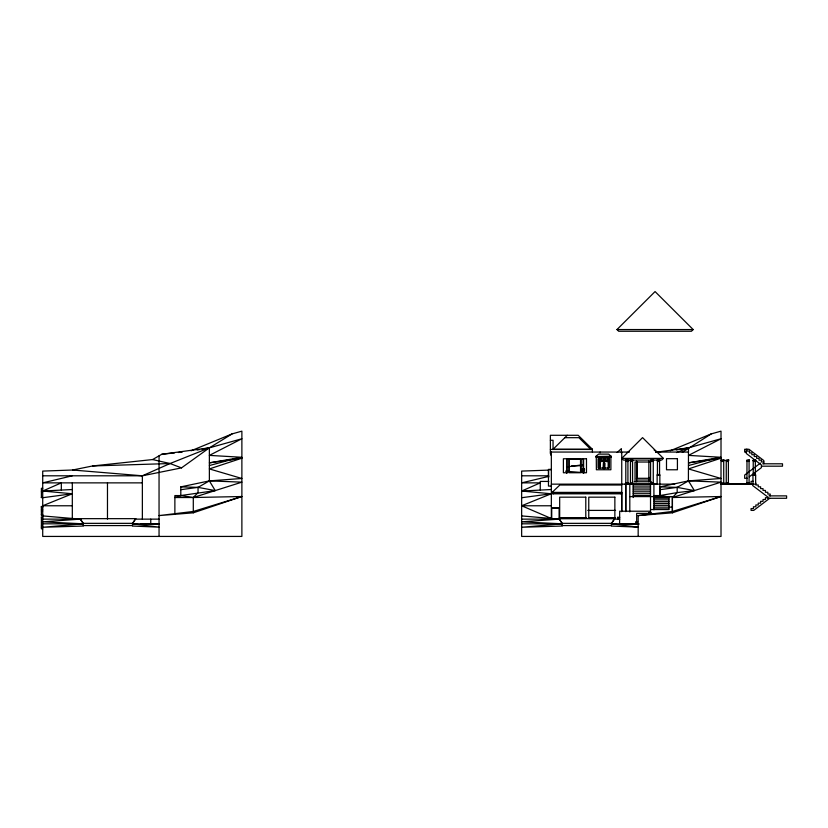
<?xml version="1.0" encoding="UTF-8"?>
<svg xmlns="http://www.w3.org/2000/svg" width="828" height="828" viewBox="0 0 828 828"><rect width="100%" height="100%" fill="white"/><g stroke="black" fill="none" stroke-linecap="round" stroke-linejoin="round"><path stroke-width="1.24" d="M617.74 517.293L617.74 519.135L617.74 517.293L619.779 517.293M621.745 511.642L621.745 492.898M625.782 511.197L625.782 484.152L625.782 511.642M135.72 518.659L132.501 523.824L159.048 527.146L132.501 526.049L132.501 523.348L135.72 518.659L80.068 518.659L83.297 523.824L42.714 527.26L83.297 526.049L83.297 523.348L80.068 518.659M638.171 527.146L611.437 526.049L611.437 523.348L614.655 518.659L559.004 518.659L562.233 523.824L521.65 527.26L562.233 526.049L562.233 523.348L559.004 518.659M637.984 527.146L611.437 523.824L614.655 518.659M693.16 329.554L691.463 331.252L618.671 331.252L616.984 329.554L655.072 291.57L693.16 329.554L616.984 329.554M663.373 458.381L661.686 460.068L623.432 460.068L621.745 458.381L642.559 437.619L663.373 458.381L621.745 458.381M567.263 435.29L553.052 449.273L592.403 449.273L592.403 452.057M617.15 452.502L621.393 448.6L621.393 452.968M621.745 492.67L551.81 492.67L559.852 485.011L621.745 485.011M595.891 456.29L598.572 454.117L608.694 454.117L611.375 456.58L595.891 456.58L611.375 456.29M760.435 463.1L744.662 475.055L744.662 478.305L747.322 478.305M749.34 476.783L761.429 467.623L761.429 464.943L746.287 453.475L746.287 449.273M769.719 498.28L753.718 510.4L751.058 510.4L751.058 508.589L753.449 508.589L753.449 506.767L755.85 506.767L755.85 504.956L758.241 504.956L758.241 503.145L760.632 503.145L760.632 501.323L763.033 501.323L763.033 499.512L765.424 499.512L765.424 497.7L767.825 497.7M181.487 467.892L209.37 447.844L232.13 433.893L241.879 431.15L241.879 536.43L42.714 536.43L42.714 471.091L72.595 470.014L142.364 475.8L181.487 467.892L170.05 463.525L152.6 459.561L92.56 465.967L72.595 470.014M682.303 452.305L711.262 433.893L721.012 431.15L721.012 536.43L521.65 536.43L521.65 471.091L549.036 470.107M152.6 459.561L161.77 454.272L209.37 447.844L241.879 438.757L209.37 455.39L241.879 457.273L209.37 462.852L241.879 458.194L209.37 468.917L241.879 478.48L209.37 480.882L180.804 486.885L180.804 495.92M180.804 489.679L198.047 487.371L209.37 480.882L241.879 482.155L193.297 497.524L174.874 497.524L180.804 495.568L215.228 490.59L209.37 480.882L209.37 447.844L202.053 449.138M659.937 489.679L677.169 487.371L688.492 480.882L721.012 478.48L688.492 468.917L721.012 458.194L688.492 462.852L721.012 457.273L688.492 455.39L721.012 438.757L688.492 447.844L676.3 449.987M42.714 475.8L142.364 475.8L170.05 463.525L209.37 447.844M72.315 505.773L42.714 505.773L72.315 493.767L42.714 491.035L61.324 482.869L61.324 490.083M551.251 518.473L521.65 505.773L551.251 493.767L521.65 491.035L540.26 482.869L521.65 482.869L548.778 476.39M191.02 450.794L232.13 433.893M670.152 450.794L711.262 433.893M676.579 452.595L688.492 447.844L688.399 481.585M241.879 496.521L193.297 511.466L159.048 515.585L193.297 512.811L241.879 496.521L193.297 497.524L180.804 495.568L174.874 495.568L174.874 514.178M672.429 512.811L721.012 496.521L672.429 497.524L672.429 512.811L638.171 515.585L638.171 536.43M655.186 497.131L659.937 495.568L677.169 492.608L694.35 490.59L688.492 480.882L659.937 486.885L659.937 495.568L669.924 497.131M721.012 496.521L672.429 511.466L638.171 515.585M209.37 465.553L230.712 459.799L241.879 457.936M688.492 465.553L709.844 459.799L721.012 457.936M72.315 475.8L42.714 482.869L142.364 482.869M566.507 466.982L582.995 464.736M197.167 449.987L199.61 449.563M42.714 497.721L72.315 493.767M655.921 452.243L688.492 447.844M521.65 497.721L551.251 493.767M161.77 454.272L174.532 452.906M178.362 452.502L182.191 452.088M657.484 452.502L660.04 452.223M42.714 491.035L72.315 489.524M521.65 491.035L551.251 489.524M92.56 465.967L170.05 463.525M571.496 465.967L583.005 465.605M564.831 437.681L578.917 437.681L590.695 449.273M550.382 440.268L553.052 440.268L553.052 449.459M550.382 449.459L592.403 449.459M550.382 452.057L629.435 452.057M655.641 452.057L688.399 452.057M746.287 452.057L744.662 452.057L744.662 449.273L748.957 449.273L763.82 460.544L763.82 463.794M551.345 453.713L550.382 453.713L550.382 435.29L578.182 435.29L592.403 449.273M600.103 460.772L608.539 460.772M625.523 460.885L628.204 460.885M630.17 460.885L632.84 460.885M650.87 460.885L653.551 460.885M657.142 460.885L659.823 460.885M721.323 460.885L724.003 460.885M725.97 460.885L728.65 460.885M746.68 460.885L749.361 460.885M752.952 460.885L755.633 460.885M600.321 461.351L608.28 461.351M627.914 461.465L625.813 461.465L625.792 482.859M651.16 461.465L653.261 461.465L653.271 482.859M721.623 461.465L723.713 461.465L723.734 482.859M600.321 461.538L603.871 461.538L603.871 467.83M608.28 461.538L604.057 461.538L604.057 467.83M763.82 461.972L761.429 461.972L761.429 460.161L759.028 460.161L759.028 458.35L756.637 458.35L756.637 456.528L754.236 456.528L754.236 454.717L751.845 454.717L751.845 452.906L749.454 452.906L749.454 451.084L747.053 451.084L747.053 449.273M762.671 463.794L782.501 463.794L782.501 466.185L761.429 466.185M582.726 468.679L584.247 468.679M584.547 469.155L582.601 469.497M551.345 469.393L548.467 469.393L548.467 486.067L551.345 486.067M551.345 469.497L550.765 469.973M581.328 469.497L584.547 469.497M581.328 469.973L584.009 469.973M581.908 470.263L584.206 470.263M581.525 470.449L584.113 470.449M584.206 471.598L581.711 471.598L581.711 470.449M657.142 474.516L659.823 474.516M752.952 474.516L755.633 474.516M657.028 475.334L660.03 475.334M752.745 475.334L755.747 475.334M521.65 475.8L548.674 475.8M648.976 477.497L649.628 477.497M648.976 477.973L649.545 477.973M636.39 478.305L649.825 478.305M636.587 480.033L649.825 480.033M548.809 481.43L540.26 481.43L540.26 490.083M753.449 481.368L751.058 481.368L751.058 484.152M634.196 481.761L651.305 481.761M625.523 482.859L628.204 482.859M630.17 482.859L632.84 482.859M650.87 482.859L653.551 482.859M721.323 482.859L724.003 482.859M725.97 482.859L728.65 482.859M746.68 482.859L749.361 482.859M753.014 483.666L720.898 484.152L755.643 484.152L755.643 475.81M551.345 484.152L630.832 484.152M633.192 484.152L650.508 484.152M653.53 484.152L674.737 484.152M633.192 486.067L650.508 486.067M633.192 487.982L650.508 487.982M42.714 488.282L41.4 488.282L41.4 497.7M633.192 489.897L650.508 489.897M41.4 491.791L42.714 491.791M633.192 491.811L650.508 491.811M551.81 492.391L621.745 492.391M633.192 493.726L650.508 493.726M621.745 493.819L552.483 493.819L552.483 492.67M633.192 495.641L650.508 495.641M654.006 495.568L659.937 495.568M769.015 495.879L786.6 495.879L786.6 498.28L767.825 498.28L767.825 497.028L752.683 485.56L752.683 484.152M629.797 496.603L672.336 496.603L672.336 511.963M41.4 497.276L42.714 497.276M41.4 497.462L42.714 497.462M653.934 497.556L668.931 497.556M653.934 498.042L668.931 498.042M653.934 499.864L668.931 499.864M653.934 501.685L668.931 501.685M653.934 503.496L668.931 503.496M653.934 505.318L668.931 505.318M521.65 505.773L551.251 505.773M41.4 506.612L42.714 506.612M41.4 506.808L42.714 506.808M653.934 507.14L672.336 507.14M41.4 507.574L42.714 507.574M551.727 508.309L559.107 508.309M653.934 508.961L668.931 508.961M41.4 509.272L42.714 509.272M650.529 509.541L668.931 509.541L668.931 496.603M587.766 510.4L615.566 510.4M41.4 510.948L42.714 510.948M650.529 511.218L619.686 511.218L619.592 524L639.226 524M651.274 512.604L648.686 512.604L648.686 513.37M41.4 514.757L42.714 514.757M41.4 514.954L42.714 514.954M42.714 516.827L41.4 516.827L41.4 528.844L42.714 528.844M41.4 517.676L42.714 517.676M559.407 517.676L586.317 517.676M615.566 517.676L588.522 517.676L588.522 518.442M42.714 519.135L81.237 519.135M134.809 519.135L159.048 519.135M521.65 519.135L559.107 519.135L559.107 507.947L551.727 507.947L551.727 519.135M614.065 519.135L619.779 519.135M637.601 521.702L635.749 521.702L635.749 523.524M83.297 523.348L132.501 523.348M562.233 523.348L611.437 523.348M636.68 523.524L626.837 524M42.714 523.824L83.297 523.824L42.714 521.826L80.068 519.135L42.714 515.916M132.501 523.824L159.048 523.824M521.65 523.824L562.233 523.824L521.65 521.826L559.004 519.135L521.65 515.916M611.437 523.824L638.171 523.824M159.048 524L140.656 523.824M83.297 525.573L132.501 525.573M562.233 525.573L611.437 525.573M41.4 526.018L42.714 526.018M41.4 527.56L42.714 527.56M659.937 486.885L677.169 487.371L694.35 490.59M180.804 486.885L198.047 487.371L215.228 490.59M688.492 480.882L721.012 482.155L672.429 497.524L677.169 492.608L677.169 487.371M565.483 471.173L580.707 472.436M654.141 450.028L657.111 452.274M770.216 495.879L770.216 494.068L767.825 494.068L767.825 492.256L765.424 492.256L765.424 490.435L763.033 490.435L763.033 488.623L760.632 488.623L760.632 486.812L758.241 486.812L758.241 484.991L755.85 484.991L755.85 483.179M755.353 474.516L755.353 461.465L753.242 461.465L753.221 474.516M752.942 475.81L753.014 484.152M749.475 483.666L746.556 483.666M749.081 482.859L749.081 461.465L746.97 461.465L746.949 482.859M728.775 483.666L725.856 483.666M728.381 482.859L728.381 461.465L726.26 461.465L726.249 482.859M724.127 483.666L721.209 483.666M659.947 460.068L657.028 460.068M659.844 475.81L659.844 496.645M659.554 474.516L659.554 461.465L657.432 461.465L657.422 474.516M657.215 484.152L625.099 484.152M657.132 475.81L657.132 484.152M653.903 483.666L653.934 509.82M653.675 460.068L650.746 460.068M653.675 483.666L650.746 483.666M650.58 481.761L650.58 462.024L635.035 462.024L635.035 481.761M650.508 483.666L650.529 513.37L636.68 513.37L636.68 524M648.852 461.051L648.852 481.761M637.291 462.055L637.291 478.305M636.587 461.051L636.587 481.761M633.192 483.666L633.192 497.556M632.965 460.068L630.046 460.068M632.965 483.666L630.046 483.666M632.571 482.859L632.571 461.465L630.46 461.465L630.439 482.859M629.797 483.666L629.797 511.921M628.317 460.068L625.399 460.068M628.317 483.666L625.399 483.666M627.924 461.465L627.924 482.859M621.745 452.057L621.745 511.549M620.876 493.053L620.876 493.819M611.178 456.58L611.178 457.253L596.088 457.253L596.088 456.58M610.992 457.253L596.274 457.056L596.377 469.755L610.888 469.755L610.888 457.056M609.398 458.029L609.398 463.069M608.818 458.671L608.818 467.789M608.539 458.433L608.539 468.286M608.28 468.617L608.28 461.061L600.321 461.061L600.321 467.83M607.959 457.853L607.959 460.202L604.895 460.202L604.895 457.853M604.699 468.555L604.699 463.131L604.419 468.555M604.316 458.433L604.316 460.772M603.747 457.853L603.747 460.202L600.683 460.202L600.683 457.853M603.498 468.555L603.498 463.131L603.208 468.555M600.103 452.057L600.103 452.823M600.103 458.308L600.103 468.306M599.13 458.298L599.13 468.306M598.747 458.443L598.747 468.265M583.605 473.254L583.605 459.333L566.652 459.333L566.652 473.254M553.342 493.053L553.342 493.819M551.345 452.057L551.345 519.135M550.982 452.057L550.982 455.317M548.54 470.449L548.54 477.735M198.047 487.371L198.047 492.608L193.297 497.524L193.297 512.811M159.048 455.835L159.048 536.43M150.758 519.135L150.758 524M142.364 475.8L142.364 519.135M107.474 482.869L107.474 519.135M72.315 482.869L72.315 519.135M41.4 506.374L41.4 515.182M677.418 458.671L666.499 458.671L666.499 469.776L677.418 469.776L677.418 458.671M567.998 458.764L563.392 458.764L563.392 472.747L567.998 472.747L567.998 458.764M580.542 458.764L569.333 458.764L569.333 472.747L580.542 472.747L580.542 458.764M586.483 458.764L581.887 458.764L581.908 472.778L586.483 472.747L586.483 458.764M609.191 458.764L598.075 458.764L598.075 468.058L609.191 468.058L609.191 458.764M724.127 460.068L721.209 460.409L724.127 460.068M728.775 460.068L725.856 460.409L728.775 460.068M749.475 460.068L746.556 460.409L749.475 460.068M755.747 460.068L752.828 460.409L755.747 460.068M585.789 497.173L559.676 497.173L559.676 518.442L585.789 518.442L585.789 497.173M614.862 497.173L588.76 497.173L588.76 518.442L614.862 518.442L614.862 497.173"/></g></svg>
